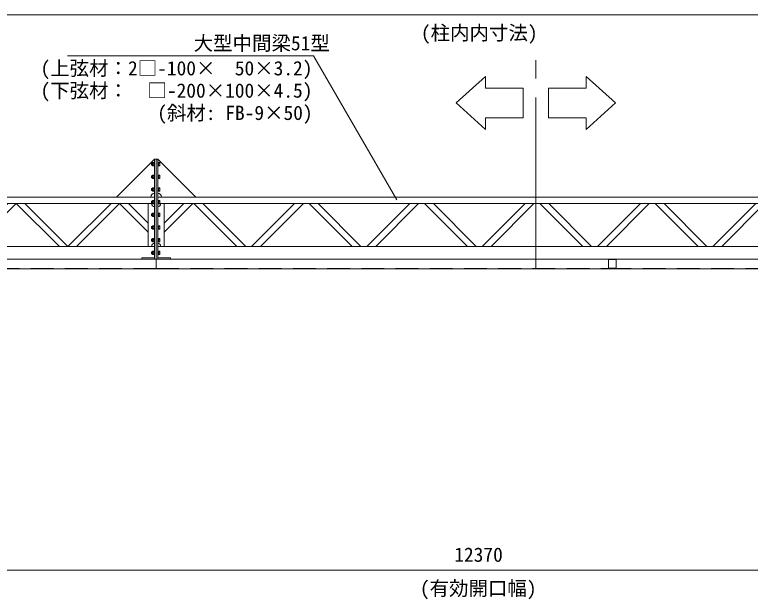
# Model space of a CAD drawing. Units: millimetres, scale not verified. Extents: x -30584 to 1616, y -23100 to 23100.
# Drawn here: x -23531 to -17725, y -16330 to -11719 of the extents above; entities that cross this region are included whole.
import ezdxf
from ezdxf.enums import TextEntityAlignment as Align

# ---------------------------------------------------------------- set-up
doc = ezdxf.new("R2010")
doc.units = ezdxf.units.MM
doc.header["$LTSCALE"] = 150
doc.linetypes.add('CHAIN2', pattern=[12, 9, -1, 1, -1])
doc.linetypes.add('DASHED1', pattern=[1.8, 1.2, -0.6])
for name, color, linetype, lineweight in [('0-6_ﾎﾞﾙﾄ類', 2, 'Continuous', 18), ('0-B_寸法', 3, 'Continuous', 18), ('0-D_大型中間梁51', 7, 'Continuous', 18), ('0-F_大型連結用梁42', 7, 'Continuous', 18), ('1-5_通芯', 1, 'CHAIN2', 18), ('1-A_文字', 7, 'Continuous', 18)]:
    doc.layers.add(name, color=color, linetype=linetype, lineweight=lineweight)
doc.styles.add('ＭＳ ゴシック', font='')
doc.styles.get('ＭＳ ゴシック').set_extended_font_data('MS Gothic')

msp = doc.modelspace()

# ---------------------------------------------------------------- linework, layer by layer
at = {"layer": '0-6_ﾎﾞﾙﾄ類'}
for p, q in [((-22440.8, -12884.1), (-22442.2, -12886.5)), ((-22442.2, -12886.5), (-22442.2, -12909.5)), ((-22430.5, -12884.1), (-22440.8, -12884.1)), ((-22430.5, -12884.1), (-22429.2, -12886.5)), ((-22429.2, -12886.5), (-22429.2, -12909.5)), ((-22395.2, -12911.8), (-22395.2, -12884.1)), ((-22395.2, -12884.1), (-22386.5, -12884.1)), ((-22385.2, -12886.5), (-22386.5, -12884.1)), ((-22385.2, -12909.5), (-22385.2, -12886.5)), ((-22448.2, -12890), (-22450.2, -12892)), ((-22450.2, -12904), (-22450.2, -12892)), ((-22448.2, -12906), (-22450.2, -12904)), ((-22442.2, -12891.2), (-22449.4, -12891.2)), ((-22442.2, -12904.8), (-22449.4, -12904.8)), ((-22448.2, -12906), (-22448.2, -12890)), ((-22442.2, -12890), (-22448.2, -12890)), ((-22442.2, -12906), (-22448.2, -12906)), ((-22440.8, -12911.8), (-22442.2, -12909.5)), ((-22430.5, -12891.1), (-22440.8, -12891.1)), ((-22430.5, -12904.9), (-22440.8, -12904.9)), ((-22430.5, -12911.8), (-22440.8, -12911.8)), ((-22430.5, -12911.8), (-22429.2, -12909.5)), ((-22398.2, -12896.8), (-22402.2, -12897.9)), ((-22398.2, -12898.1), (-22402.2, -12899.2)), ((-22395.2, -12891.1), (-22386.5, -12891.1)), ((-22395.2, -12904.9), (-22386.5, -12904.9)), ((-22395.2, -12911.8), (-22386.5, -12911.8)), ((-22385.2, -12909.5), (-22386.5, -12911.8)), ((-22448.2, -12990), (-22450.2, -12992)), ((-22450.2, -13004), (-22450.2, -12992)), ((-22448.2, -13006), (-22450.2, -13004)), ((-22442.2, -12991.2), (-22449.4, -12991.2)), ((-22448.2, -13006), (-22448.2, -12990)), ((-22442.2, -12990), (-22448.2, -12990)), ((-22440.8, -12984.2), (-22442.2, -12986.5)), ((-22442.2, -12986.5), (-22442.2, -13009.5)), ((-22430.5, -12984.2), (-22440.8, -12984.2)), ((-22430.5, -12991.1), (-22440.8, -12991.1)), ((-22430.5, -12984.2), (-22429.2, -12986.5)), ((-22429.2, -12986.5), (-22429.2, -13009.5)), ((-22398.2, -12996.8), (-22402.2, -12997.9)), ((-22398.2, -12998.1), (-22402.2, -12999.2)), ((-22395.2, -13011.9), (-22395.2, -12984.2)), ((-22395.2, -12984.2), (-22386.5, -12984.2)), ((-22395.2, -12991.1), (-22386.5, -12991.1)), ((-22385.2, -12986.5), (-22386.5, -12984.2)), ((-22385.2, -13009.5), (-22385.2, -12986.5)), ((-22442.2, -13004.8), (-22449.4, -13004.8)), ((-22442.2, -13006), (-22448.2, -13006)), ((-22440.8, -13011.9), (-22442.2, -13009.5)), ((-22430.5, -13004.9), (-22440.8, -13004.9)), ((-22430.5, -13011.9), (-22440.8, -13011.9)), ((-22430.5, -13011.9), (-22429.2, -13009.5)), ((-22395.2, -13004.9), (-22386.5, -13004.9)), ((-22395.2, -13011.9), (-22386.5, -13011.9)), ((-22385.2, -13009.5), (-22386.5, -13011.9)), ((-22448.2, -13090), (-22450.2, -13092)), ((-22450.2, -13104), (-22450.2, -13092)), ((-22448.2, -13106), (-22450.2, -13104)), ((-22442.2, -13091.2), (-22449.4, -13091.2)), ((-22442.2, -13104.8), (-22449.4, -13104.8)), ((-22448.2, -13106), (-22448.2, -13090)), ((-22442.2, -13090), (-22448.2, -13090)), ((-22442.2, -13106), (-22448.2, -13106)), ((-22440.8, -13084.1), (-22442.2, -13086.5)), ((-22442.2, -13086.5), (-22442.2, -13109.5)), ((-22440.8, -13111.9), (-22442.2, -13109.5)), ((-22430.5, -13084.1), (-22440.8, -13084.1)), ((-22430.5, -13091.1), (-22440.8, -13091.1)), ((-22430.5, -13104.9), (-22440.8, -13104.9)), ((-22430.5, -13111.9), (-22440.8, -13111.9)), ((-22430.5, -13084.1), (-22429.2, -13086.5)), ((-22430.5, -13111.9), (-22429.2, -13109.5)), ((-22429.2, -13086.5), (-22429.2, -13109.5)), ((-22398.2, -13096.8), (-22402.2, -13097.9)), ((-22398.2, -13098.1), (-22402.2, -13099.2)), ((-22395.2, -13111.9), (-22395.2, -13084.1)), ((-22395.2, -13084.1), (-22386.5, -13084.1)), ((-22395.2, -13091.1), (-22386.5, -13091.1)), ((-22395.2, -13104.9), (-22386.5, -13104.9)), ((-22395.2, -13111.9), (-22386.5, -13111.9)), ((-22385.2, -13086.5), (-22386.5, -13084.1)), ((-22385.2, -13109.5), (-22386.5, -13111.9)), ((-22385.2, -13109.5), (-22385.2, -13086.5)), ((-22448.2, -13190), (-22450.2, -13192)), ((-22450.2, -13204), (-22450.2, -13192)), ((-22448.2, -13206), (-22450.2, -13204)), ((-22442.2, -13191.2), (-22449.4, -13191.2)), ((-22442.2, -13204.8), (-22449.4, -13204.8)), ((-22448.2, -13206), (-22448.2, -13190)), ((-22442.2, -13190), (-22448.2, -13190)), ((-22442.2, -13206), (-22448.2, -13206)), ((-22440.8, -13184.1), (-22442.2, -13186.5)), ((-22442.2, -13186.5), (-22442.2, -13209.5)), ((-22440.8, -13211.8), (-22442.2, -13209.5)), ((-22430.5, -13184.1), (-22440.8, -13184.1)), ((-22430.5, -13191.1), (-22440.8, -13191.1)), ((-22430.5, -13204.9), (-22440.8, -13204.9)), ((-22430.5, -13211.8), (-22440.8, -13211.8)), ((-22430.5, -13184.1), (-22429.2, -13186.5)), ((-22430.5, -13211.8), (-22429.2, -13209.5)), ((-22429.2, -13186.5), (-22429.2, -13209.5)), ((-22398.2, -13196.8), (-22402.2, -13197.9)), ((-22398.2, -13198.1), (-22402.2, -13199.2)), ((-22395.2, -13211.8), (-22395.2, -13184.1)), ((-22395.2, -13184.1), (-22386.5, -13184.1)), ((-22395.2, -13191.1), (-22386.5, -13191.1)), ((-22395.2, -13204.9), (-22386.5, -13204.9)), ((-22395.2, -13211.8), (-22386.5, -13211.8)), ((-22385.2, -13186.5), (-22386.5, -13184.1)), ((-22385.2, -13209.5), (-22386.5, -13211.8)), ((-22385.2, -13209.5), (-22385.2, -13186.5)), ((-22448.2, -13290), (-22450.2, -13292)), ((-22450.2, -13304), (-22450.2, -13292)), ((-22442.2, -13291.2), (-22449.4, -13291.2)), ((-22448.2, -13306), (-22448.2, -13290)), ((-22442.2, -13290), (-22448.2, -13290)), ((-22440.8, -13284.2), (-22442.2, -13286.5)), ((-22442.2, -13286.5), (-22442.2, -13309.5)), ((-22430.5, -13284.2), (-22440.8, -13284.2)), ((-22430.5, -13291.1), (-22440.8, -13291.1)), ((-22430.5, -13284.2), (-22429.2, -13286.5)), ((-22429.2, -13286.5), (-22429.2, -13309.5)), ((-22395.2, -13311.9), (-22395.2, -13284.2)), ((-22395.2, -13284.2), (-22386.5, -13284.2)), ((-22395.2, -13291.1), (-22386.5, -13291.1)), ((-22385.2, -13286.5), (-22386.5, -13284.2)), ((-22385.2, -13309.5), (-22385.2, -13286.5)), ((-22448.2, -13306), (-22450.2, -13304)), ((-22442.2, -13304.8), (-22449.4, -13304.8)), ((-22442.2, -13306), (-22448.2, -13306)), ((-22440.8, -13311.9), (-22442.2, -13309.5)), ((-22430.5, -13304.9), (-22440.8, -13304.9)), ((-22430.5, -13311.9), (-22440.8, -13311.9)), ((-22430.5, -13311.9), (-22429.2, -13309.5)), ((-22398.2, -13296.8), (-22402.2, -13297.9)), ((-22398.2, -13298.1), (-22402.2, -13299.2)), ((-22395.2, -13304.9), (-22386.5, -13304.9)), ((-22395.2, -13311.9), (-22386.5, -13311.9)), ((-22385.2, -13309.5), (-22386.5, -13311.9)), ((-22448.2, -13390), (-22450.2, -13392)), ((-22450.2, -13404), (-22450.2, -13392)), ((-22448.2, -13406), (-22450.2, -13404)), ((-22442.2, -13391.2), (-22449.4, -13391.2)), ((-22442.2, -13404.8), (-22449.4, -13404.8)), ((-22448.2, -13406), (-22448.2, -13390)), ((-22442.2, -13390), (-22448.2, -13390)), ((-22442.2, -13406), (-22448.2, -13406)), ((-22440.8, -13384.1), (-22442.2, -13386.5)), ((-22442.2, -13386.5), (-22442.2, -13409.5)), ((-22440.8, -13411.9), (-22442.2, -13409.5)), ((-22430.5, -13384.1), (-22440.8, -13384.1)), ((-22430.5, -13391.1), (-22440.8, -13391.1)), ((-22430.5, -13404.9), (-22440.8, -13404.9)), ((-22430.5, -13384.1), (-22429.2, -13386.5)), ((-22430.5, -13411.9), (-22429.2, -13409.5)), ((-22429.2, -13386.5), (-22429.2, -13409.5)), ((-22398.2, -13396.8), (-22402.2, -13397.9)), ((-22398.2, -13398.1), (-22402.2, -13399.2)), ((-22395.2, -13411.9), (-22395.2, -13384.1)), ((-22395.2, -13384.1), (-22386.5, -13384.1)), ((-22395.2, -13391.1), (-22386.5, -13391.1)), ((-22395.2, -13404.9), (-22386.5, -13404.9)), ((-22385.2, -13386.5), (-22386.5, -13384.1)), ((-22385.2, -13409.5), (-22386.5, -13411.9)), ((-22385.2, -13409.5), (-22385.2, -13386.5)), ((-22430.5, -13411.9), (-22440.8, -13411.9)), ((-22395.2, -13411.9), (-22386.5, -13411.9)), ((-22448.2, -13490), (-22450.2, -13492)), ((-22450.2, -13504), (-22450.2, -13492)), ((-22448.2, -13506), (-22450.2, -13504)), ((-22442.2, -13491.2), (-22449.4, -13491.2)), ((-22442.2, -13504.8), (-22449.4, -13504.8)), ((-22448.2, -13506), (-22448.2, -13490)), ((-22442.2, -13490), (-22448.2, -13490)), ((-22442.2, -13506), (-22448.2, -13506)), ((-22440.8, -13484.1), (-22442.2, -13486.5)), ((-22442.2, -13486.5), (-22442.2, -13509.5)), ((-22440.8, -13511.8), (-22442.2, -13509.5)), ((-22430.5, -13484.1), (-22440.8, -13484.1)), ((-22430.5, -13491.1), (-22440.8, -13491.1)), ((-22430.5, -13504.9), (-22440.8, -13504.9)), ((-22430.5, -13511.8), (-22440.8, -13511.8)), ((-22430.5, -13484.1), (-22429.2, -13486.5)), ((-22430.5, -13511.8), (-22429.2, -13509.5)), ((-22429.2, -13486.5), (-22429.2, -13509.5)), ((-22398.2, -13496.8), (-22402.2, -13497.9)), ((-22398.2, -13498.1), (-22402.2, -13499.2)), ((-22395.2, -13511.8), (-22395.2, -13484.1)), ((-22395.2, -13484.1), (-22386.5, -13484.1)), ((-22395.2, -13491.1), (-22386.5, -13491.1)), ((-22395.2, -13504.9), (-22386.5, -13504.9)), ((-22395.2, -13511.8), (-22386.5, -13511.8)), ((-22385.2, -13486.5), (-22386.5, -13484.1)), ((-22385.2, -13509.5), (-22386.5, -13511.8)), ((-22385.2, -13509.5), (-22385.2, -13486.5)), ((-22440.8, -13584.2), (-22442.2, -13586.5)), ((-22430.5, -13584.2), (-22440.8, -13584.2)), ((-22430.5, -13584.2), (-22429.2, -13586.5)), ((-22395.2, -13611.9), (-22395.2, -13584.2)), ((-22395.2, -13584.2), (-22386.5, -13584.2)), ((-22385.2, -13586.5), (-22386.5, -13584.2)), ((-22448.2, -13590), (-22450.2, -13592)), ((-22450.2, -13604), (-22450.2, -13592)), ((-22448.2, -13606), (-22450.2, -13604)), ((-22442.2, -13591.2), (-22449.4, -13591.2)), ((-22442.2, -13604.8), (-22449.4, -13604.8)), ((-22448.2, -13606), (-22448.2, -13590)), ((-22442.2, -13590), (-22448.2, -13590)), ((-22442.2, -13606), (-22448.2, -13606)), ((-22442.2, -13586.5), (-22442.2, -13609.5)), ((-22440.8, -13611.9), (-22442.2, -13609.5)), ((-22430.5, -13591.1), (-22440.8, -13591.1)), ((-22430.5, -13604.9), (-22440.8, -13604.9)), ((-22430.5, -13611.9), (-22440.8, -13611.9)), ((-22430.5, -13611.9), (-22429.2, -13609.5)), ((-22429.2, -13586.5), (-22429.2, -13609.5)), ((-22398.2, -13596.8), (-22402.2, -13597.9)), ((-22398.2, -13598.1), (-22402.2, -13599.2)), ((-22395.2, -13591.1), (-22386.5, -13591.1)), ((-22395.2, -13604.9), (-22386.5, -13604.9)), ((-22395.2, -13611.9), (-22386.5, -13611.9)), ((-22385.2, -13609.5), (-22386.5, -13611.9)), ((-22385.2, -13609.5), (-22385.2, -13586.5))]:
    msp.add_line(p, q, dxfattribs=at)
for points in [[(-22429.2, -12884), (-22426.2, -12884), (-22426.2, -12912), (-22429.2, -12912)], [(-22398.2, -12884), (-22398.2, -12912), (-22402.2, -12912), (-22402.2, -12884)], [(-22395.2, -12912), (-22398.2, -12912), (-22398.2, -12884), (-22395.2, -12884)], [(-22429.2, -12984), (-22426.2, -12984), (-22426.2, -13012), (-22429.2, -13012)], [(-22398.2, -12984), (-22398.2, -13012), (-22402.2, -13012), (-22402.2, -12984)], [(-22395.2, -13012), (-22398.2, -13012), (-22398.2, -12984), (-22395.2, -12984)], [(-22429.2, -13084), (-22426.2, -13084), (-22426.2, -13112), (-22429.2, -13112)], [(-22398.2, -13084), (-22398.2, -13112), (-22402.2, -13112), (-22402.2, -13084)], [(-22395.2, -13112), (-22398.2, -13112), (-22398.2, -13084), (-22395.2, -13084)], [(-22429.2, -13184), (-22426.2, -13184), (-22426.2, -13212), (-22429.2, -13212)], [(-22398.2, -13184), (-22398.2, -13212), (-22402.2, -13212), (-22402.2, -13184)], [(-22395.2, -13212), (-22398.2, -13212), (-22398.2, -13184), (-22395.2, -13184)], [(-22429.2, -13284), (-22426.2, -13284), (-22426.2, -13312), (-22429.2, -13312)], [(-22398.2, -13284), (-22398.2, -13312), (-22402.2, -13312), (-22402.2, -13284)], [(-22395.2, -13312), (-22398.2, -13312), (-22398.2, -13284), (-22395.2, -13284)], [(-22429.2, -13384), (-22426.2, -13384), (-22426.2, -13412), (-22429.2, -13412)], [(-22398.2, -13384), (-22398.2, -13412), (-22402.2, -13412), (-22402.2, -13384)], [(-22395.2, -13412), (-22398.2, -13412), (-22398.2, -13384), (-22395.2, -13384)], [(-22429.2, -13484), (-22426.2, -13484), (-22426.2, -13512), (-22429.2, -13512)], [(-22398.2, -13484), (-22398.2, -13512), (-22402.2, -13512), (-22402.2, -13484)], [(-22395.2, -13512), (-22398.2, -13512), (-22398.2, -13484), (-22395.2, -13484)], [(-22429.2, -13584), (-22426.2, -13584), (-22426.2, -13612), (-22429.2, -13612)], [(-22398.2, -13584), (-22398.2, -13612), (-22402.2, -13612), (-22402.2, -13584)], [(-22395.2, -13612), (-22398.2, -13612), (-22398.2, -13584), (-22395.2, -13584)]]:
    msp.add_lwpolyline(points, close=True, dxfattribs=at)
for centre, radius, start, end in [((-22435.7, -12887.6), 6.13, 145.616, 214.384), ((-22435.6, -12887.6), 6.13, 325.616, 34.384), ((-22391.6, -12887.6), 6.13, 325.616, 34.384), ((-22418.9, -12898), 22.9, 162.412, 197.588), ((-22435.7, -12908.4), 6.13, 145.616, 214.384), ((-22452.4, -12898), 22.9, 342.412, 17.588), ((-22435.6, -12908.4), 6.13, 325.616, 34.384), ((-22408.4, -12898), 22.9, 342.412, 17.588), ((-22391.6, -12908.4), 6.13, 325.616, 34.384), ((-22435.7, -12987.6), 6.13, 145.616, 214.384), ((-22418.9, -12998), 22.9, 162.412, 197.588), ((-22435.6, -12987.6), 6.13, 325.616, 34.384), ((-22452.4, -12998), 22.9, 342.412, 17.588), ((-22391.6, -12987.6), 6.13, 325.616, 34.384), ((-22408.4, -12998), 22.9, 342.412, 17.588), ((-22435.7, -13008.4), 6.13, 145.616, 214.384), ((-22435.6, -13008.4), 6.13, 325.616, 34.384), ((-22391.6, -13008.4), 6.13, 325.616, 34.384), ((-22435.7, -13087.6), 6.13, 145.616, 214.384), ((-22418.9, -13098), 22.9, 162.412, 197.588), ((-22435.7, -13108.4), 6.13, 145.616, 214.384), ((-22435.6, -13087.6), 6.13, 325.616, 34.384), ((-22452.4, -13098), 22.9, 342.412, 17.588), ((-22435.6, -13108.4), 6.13, 325.616, 34.384), ((-22391.6, -13087.6), 6.13, 325.616, 34.384), ((-22408.4, -13098), 22.9, 342.412, 17.588), ((-22391.6, -13108.4), 6.13, 325.616, 34.384), ((-22435.7, -13187.6), 6.13, 145.616, 214.384), ((-22418.9, -13198), 22.9, 162.412, 197.588), ((-22435.7, -13208.4), 6.13, 145.616, 214.384), ((-22435.6, -13187.6), 6.13, 325.616, 34.384), ((-22452.4, -13198), 22.9, 342.412, 17.588), ((-22435.6, -13208.4), 6.13, 325.616, 34.384), ((-22391.6, -13187.6), 6.13, 325.616, 34.384), ((-22408.4, -13198), 22.9, 342.412, 17.588), ((-22391.6, -13208.4), 6.13, 325.616, 34.384), ((-22435.7, -13287.6), 6.13, 145.616, 214.384), ((-22418.9, -13298), 22.9, 162.412, 197.588), ((-22435.6, -13287.6), 6.13, 325.616, 34.384), ((-22452.4, -13298), 22.9, 342.412, 17.588), ((-22391.6, -13287.6), 6.13, 325.616, 34.384), ((-22408.4, -13298), 22.9, 342.412, 17.588), ((-22435.7, -13308.4), 6.13, 145.616, 214.384), ((-22435.6, -13308.4), 6.13, 325.616, 34.384), ((-22391.6, -13308.4), 6.13, 325.616, 34.384), ((-22435.7, -13387.6), 6.13, 145.616, 214.384), ((-22418.9, -13398), 22.9, 162.412, 197.588), ((-22435.7, -13408.4), 6.13, 145.616, 214.384), ((-22435.6, -13387.6), 6.13, 325.616, 34.384), ((-22452.4, -13398), 22.9, 342.412, 17.588), ((-22435.6, -13408.4), 6.13, 325.616, 34.384), ((-22391.6, -13387.6), 6.13, 325.616, 34.384), ((-22408.4, -13398), 22.9, 342.412, 17.588), ((-22391.6, -13408.4), 6.13, 325.616, 34.384), ((-22435.7, -13487.6), 6.13, 145.616, 214.384), ((-22418.9, -13498), 22.9, 162.412, 197.588), ((-22435.7, -13508.4), 6.13, 145.616, 214.384), ((-22435.6, -13487.6), 6.13, 325.616, 34.384), ((-22452.4, -13498), 22.9, 342.412, 17.588), ((-22435.6, -13508.4), 6.13, 325.616, 34.384), ((-22391.6, -13487.6), 6.13, 325.616, 34.384), ((-22408.4, -13498), 22.9, 342.412, 17.588), ((-22391.6, -13508.4), 6.13, 325.616, 34.384), ((-22435.7, -13587.6), 6.13, 145.616, 214.384), ((-22435.6, -13587.6), 6.13, 325.616, 34.384), ((-22391.6, -13587.6), 6.13, 325.616, 34.384), ((-22418.9, -13598), 22.9, 162.412, 197.588), ((-22435.7, -13608.4), 6.13, 145.616, 214.384), ((-22452.4, -13598), 22.9, 342.412, 17.588), ((-22435.6, -13608.4), 6.13, 325.616, 34.384), ((-22408.4, -13598), 22.9, 342.412, 17.588), ((-22391.6, -13608.4), 6.13, 325.616, 34.384)]:
    msp.add_arc(centre, radius, start, end, dxfattribs=at)
at = {"layer": '0-B_寸法'}
for p, q in [((-26526.2, -11719.2), (-13202.2, -11719.2)), ((-25934.2, -16101.2), (-13740.2, -16101.2))]:
    msp.add_line(p, q, dxfattribs=at)
at = {"layer": '0-D_大型中間梁51'}
for p, q in [((-22402.2, -13523), (-22402.2, -13233)), ((-18784.2, -13649.6), (-18844.2, -13649.6))]:
    msp.add_line(p, q, dxfattribs=at)
at = {"layer": '0-D_大型中間梁51', "color": 4, "linetype": 'DASHED1', "lineweight": 9}
for p in [(-22414.2, -13721), (-17314.2, -13721)]:
    msp.add_line(p, (-18814.2, -13721), dxfattribs=at)
at = {"layer": '0-D_大型中間梁51'}
for points in [[(-22414.2, -12858), (-22402.2, -12858), (-22402.2, -13648), (-22414.2, -13648)], [(-22352.2, -13434.5), (-22352.2, -13364.5), (-22195.7, -13208), (-22125.7, -13208)], [(-22045.7, -13208), (-21707.7, -13548), (-21777.7, -13548), (-22115.7, -13208)], [(-21322.7, -13208), (-21660.7, -13548), (-21590.7, -13548), (-21252.7, -13208)], [(-21135.7, -13208), (-20797.7, -13548), (-20867.7, -13548), (-21205.7, -13208)], [(-20412.7, -13208), (-20750.7, -13548), (-20680.7, -13548), (-20342.7, -13208)], [(-20225.7, -13208), (-19887.7, -13548), (-19957.7, -13548), (-20295.7, -13208)], [(-19502.7, -13208), (-19840.7, -13548), (-19770.7, -13548), (-19432.7, -13208)], [(-19315.7, -13208), (-18977.7, -13548), (-19047.7, -13548), (-19385.7, -13208)], [(-18592.7, -13208), (-18930.7, -13548), (-18860.7, -13548), (-18522.7, -13208)], [(-18405.7, -13208), (-18067.7, -13548), (-18137.7, -13548), (-18475.7, -13208)], [(-17682.7, -13208), (-18020.7, -13548), (-17950.7, -13548), (-17612.7, -13208)], [(-22402.2, -13648), (-17326.2, -13648), (-17326.2, -13548), (-22402.2, -13548)], [(-22402.2, -13648), (-22302.2, -13648), (-22302.2, -13636), (-22402.2, -13636)], [(-18844.2, -13718), (-18784.2, -13718), (-18784.2, -13648), (-18844.2, -13648)]]:
    msp.add_lwpolyline(points, close=True, dxfattribs=at)
for points in [[(-22402.2, -13128), (-22402.2, -12858), (-22102.2, -13158), (-22372.2, -13158)], [(-22385.2, -13208), (-17326.2, -13208), (-17326.2, -13158), (-22402.2, -13158), (-22402.2, -13208)], [(-22377.2, -13208), (-22352.2, -13208), (-22352.2, -13548), (-22377.2, -13548)], [(-18814.2, -13648), (-22414.2, -13648), (-22414.2, -13723), (-18814.2, -13723), (-18814.2, -13718)], [(-18814.2, -13648), (-17314.2, -13648), (-17314.2, -13723), (-18814.2, -13723), (-18814.2, -13718)]]:
    msp.add_lwpolyline(points, dxfattribs=at)
for centre, radius, start, end in [((-22402.2, -13158), 30, 0, 90), ((-22402.2, -13208), 25, 270, 0), ((-22402.2, -13548), 25, 0, 90)]:
    msp.add_arc(centre, radius, start, end, dxfattribs=at)
at = {"layer": '0-F_大型連結用梁42'}
msp.add_line((-22426.2, -13233), (-22426.2, -13523), dxfattribs=at)
at = {"layer": '0-F_大型連結用梁42', "color": 4, "linetype": 'DASHED1', "lineweight": 9}
msp.add_line((-22414.2, -13721), (-26544.2, -13721), dxfattribs=at)
at = {"layer": '0-F_大型連結用梁42'}
for points in [[(-22426.2, -13128), (-22426.2, -12858), (-22726.2, -13158), (-22456.2, -13158)], [(-22451.2, -13548), (-22476.2, -13548), (-22476.2, -13208), (-22451.2, -13208)], [(-26314.2, -13548), (-22426.2, -13548), (-22426.2, -13648), (-26314.2, -13648)], [(-26314.2, -13648), (-22414.2, -13648), (-22414.2, -13723), (-26389.2, -13723)]]:
    msp.add_lwpolyline(points, dxfattribs=at)
for points in [[(-22414.2, -13648), (-22426.2, -13648), (-22426.2, -12858), (-22414.2, -12858)], [(-25963.2, -13208), (-22426.2, -13208), (-22426.2, -13158), (-25984.7, -13158)], [(-23925.7, -13548), (-23585.7, -13208), (-23518.2, -13208), (-23858.2, -13548)], [(-23110.7, -13548), (-23450.7, -13208), (-23518.2, -13208), (-23178.2, -13548)], [(-23110.7, -13548), (-22770.7, -13208), (-22703.2, -13208), (-23043.2, -13548)], [(-22476.2, -13435), (-22703.2, -13208), (-22632.5, -13208), (-22476.2, -13364.3)], [(-22526.2, -13648), (-22526.2, -13636), (-22426.2, -13636), (-22426.2, -13648)]]:
    msp.add_lwpolyline(points, close=True, dxfattribs=at)
for centre, radius, start, end in [((-22426.2, -13158), 30, 90, 180), ((-22426.2, -13208), 25, 180, 270), ((-22426.2, -13548), 25, 90, 180)]:
    msp.add_arc(centre, radius, start, end, dxfattribs=at)
at = {"layer": '1-5_通芯'}
msp.add_line((-19418.2, -13723), (-19418.2, -12078.9), dxfattribs=at)
at = {"layer": '1-A_文字'}
for p, q in [((-23114.3, -12042.5), (-21212.5, -12042.5)), ((-21172.6, -12042.5), (-21212.5, -12042.5)), ((-20515.7, -13179.3), (-21172.6, -12042.5))]:
    msp.add_line(p, q, dxfattribs=at)
for points in [[(-20047.2, -12415.1), (-19816.2, -12205.8), (-19816.2, -12298.5), (-19517.5, -12298.5), (-19517.5, -12532.1), (-19816.2, -12532.1), (-19816.2, -12624.7)], [(-18789.1, -12415.1), (-19020.2, -12205.8), (-19020.2, -12298.5), (-19318.8, -12298.5), (-19318.8, -12532.1), (-19020.2, -12532.1), (-19020.2, -12624.7)]]:
    msp.add_lwpolyline(points, close=True, dxfattribs=at)

# ---------------------------------------------------------------- texts
at = {"layer": '0-B_寸法', "style": 'ＭＳ ゴシック'}
for s, p in [('(柱内内寸法)', (-20325, -11952.2)), ('12370', (-20061.5, -16068.6)), ('(有効開口幅)', (-20333, -16334.2))]:
    msp.add_text(s, height=112.6, dxfattribs=at).set_placement(p, align=Align.BOTTOM_LEFT)
at = {"layer": '1-A_文字', "style": 'ＭＳ ゴシック'}
for s, p in [('             大型中間梁51型', (-23114.3, -12033.8)), ('(上弦材：2□-100×  50×3.2)', (-23327.4, -12231.4)), ('(下弦材：  □-200×100×4.5)', (-23327.4, -12407.4)), ('(斜材: FB-9×50)', (-22405.8, -12583.4))]:
    msp.add_text(s, height=112.6, dxfattribs=at).set_placement(p, align=Align.BOTTOM_LEFT)

doc.saveas('drawing.dxf')
